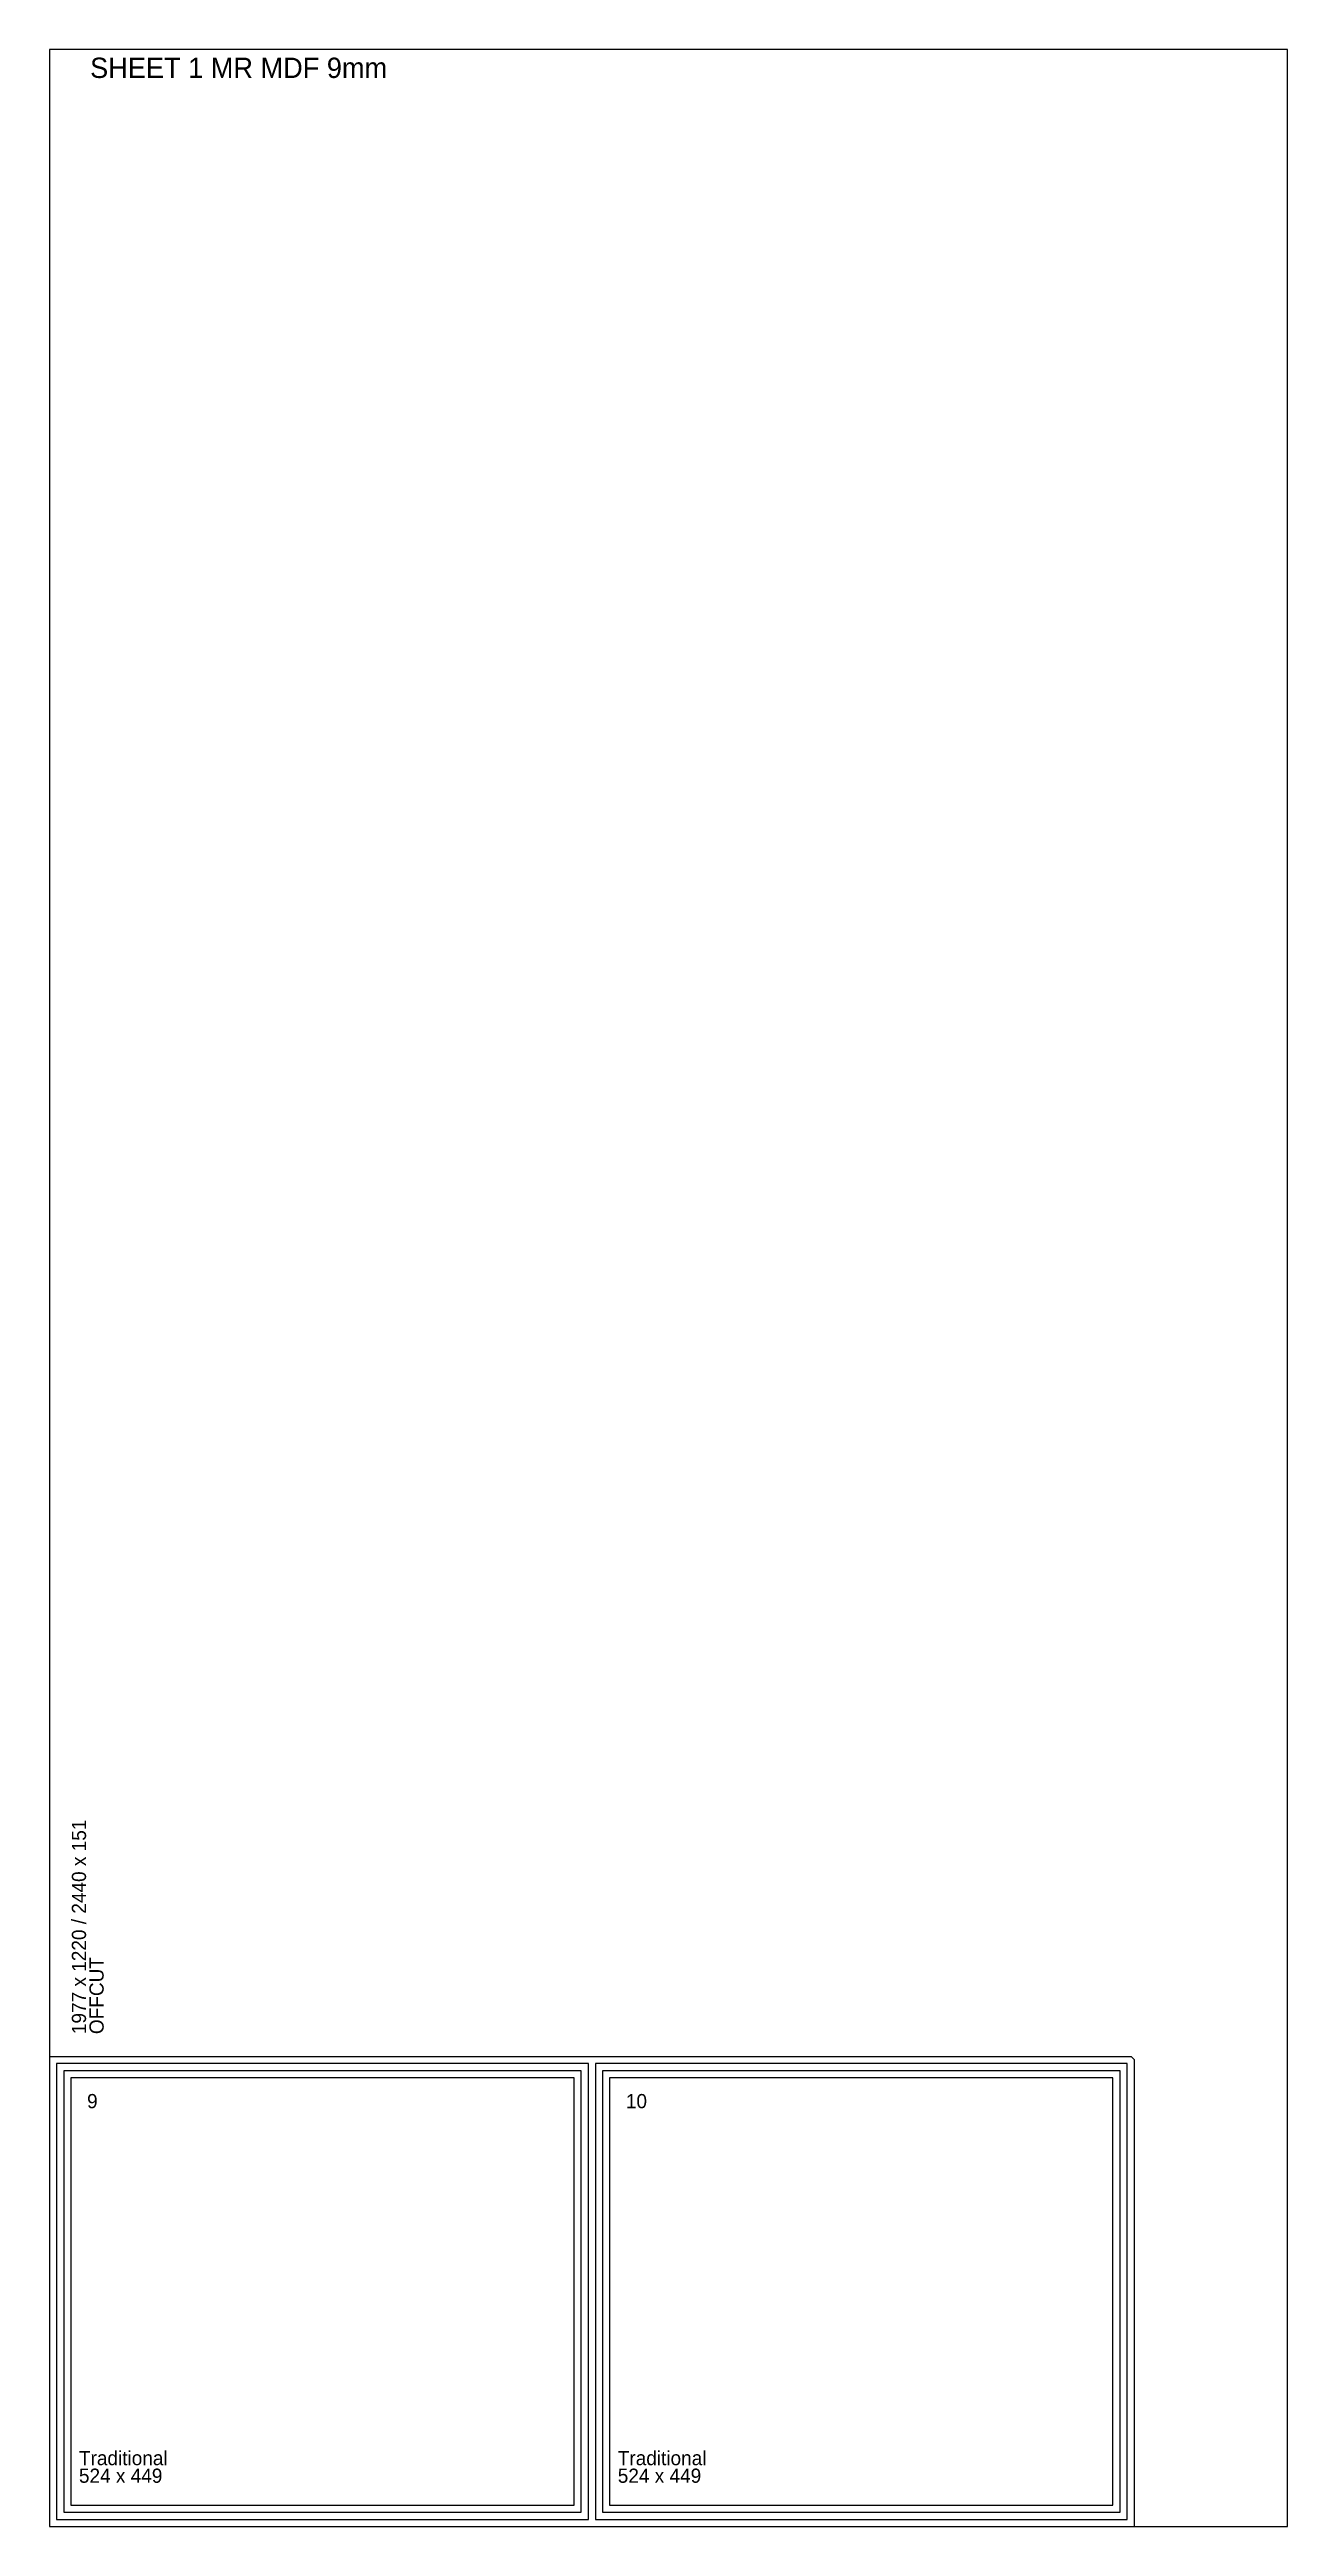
# Model space of a CAD drawing. Extents: x 0 to 1220, y 0 to 2440.
import ezdxf

# ---------------------------------------------------------------- set-up
doc = ezdxf.new("R2010")
doc.units = 0
for name, color, linetype in [('IN', 5, 'CONTINUOUS'), ('OFFCUT', 6, 'CONTINUOUS'), ('OFFCUT_TEXT', 4, 'CONTINUOUS'), ('OUT', 150, 'CONTINUOUS'), ('PART_NUMBER', 7, 'CONTINUOUS'), ('SHEET', 7, 'CONTINUOUS'), ('text', 7, 'CONTINUOUS')]:
    doc.layers.add(name, color=color, linetype=linetype)

msp = doc.modelspace()

# ---------------------------------------------------------------- linework, layer by layer
at = {"layer": 'IN'}
for points in [[(14, 14), (524, 14), (524, 449), (14, 449)], [(21, 21), (517, 21), (517, 442), (21, 442)], [(545, 14), (1055, 14), (1055, 449), (545, 449)], [(552, 21), (1048, 21), (1048, 442), (552, 442)]]:
    msp.add_lwpolyline(points, close=True, dxfattribs=at)
at = {"layer": 'OFFCUT'}
for p, q in [((0, 463), (1066, 463)), ((1066, 463), (1069, 460)), ((1069, 460), (1069, 0))]:
    msp.add_line(p, q, dxfattribs=at)
at = {"layer": 'OUT'}
for points in [[(7, 7), (531, 7), (531, 456), (7, 456)], [(538, 7), (1062, 7), (1062, 456), (538, 456)]]:
    msp.add_lwpolyline(points, close=True, dxfattribs=at)
at = {"layer": 'SHEET'}
msp.add_lwpolyline([(0, 0), (1220, 0), (1220, 2440), (0, 2440)], close=True, dxfattribs=at)

# ---------------------------------------------------------------- texts
at = {"layer": 'OFFCUT_TEXT'}
for s, p in [('1977 x 1220 / 2440 x 151', (36, 485)), ('OFFCUT', (53.36, 485))]:
    msp.add_text(s, height=14, rotation=90, dxfattribs=at).set_placement(p)
at = {"layer": 'PART_NUMBER'}
for s, p in [('9', (37, 412)), ('10', (568, 412))]:
    msp.add_text(s, height=14, dxfattribs=at).set_placement(p)
at = {"layer": 'text'}
for s, height, p in [('SHEET 1 MR MDF 9mm', 20, (40, 2412)), ('Traditional', 14, (29, 60.36)), ('Traditional', 14, (560, 60.36)), ('524 x 449', 14, (29, 43)), ('524 x 449', 14, (560, 43))]:
    msp.add_text(s, height=height, dxfattribs=at).set_placement(p)

doc.saveas('drawing.dxf')
